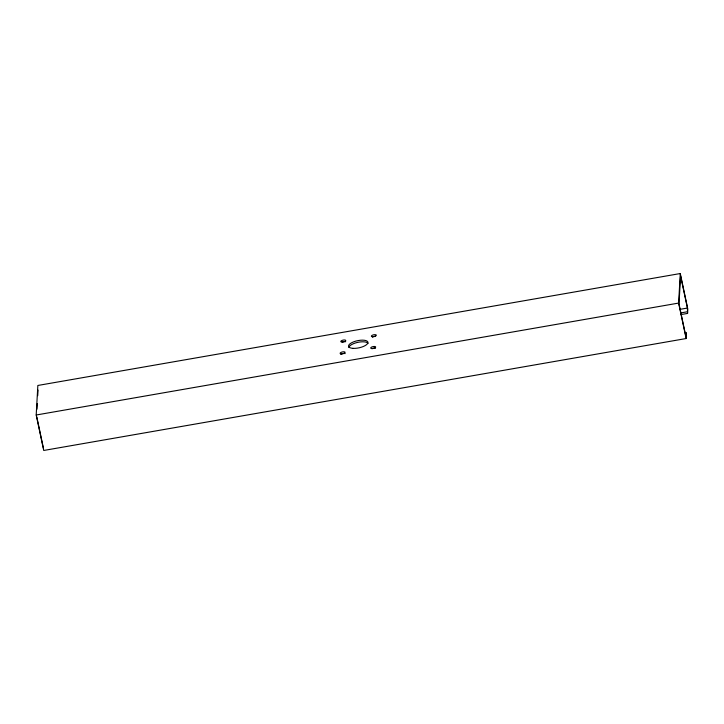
<?xml version="1.0" encoding="UTF-8"?>
<svg xmlns="http://www.w3.org/2000/svg" width="724" height="724" viewBox="0 0 724 724"><rect width="100%" height="100%" fill="white"/><g stroke="black" fill="none" stroke-linecap="round" stroke-linejoin="round"><path stroke-width="1.09" d="M687.556 313.429L687.42 308.044L680.578 275.853L679.003 304.026L685.836 336.226L686.053 332.47L686.397 334.108L686.153 338.533L43.73 450.464L36.2 415.006L37.847 385.467L680.27 273.536L687.8 308.994L687.556 313.429L680.868 314.587M36.96 409.196L37.277 403.558M37.72 395.666L38.037 390.028M686.153 338.533L678.623 303.075L680.27 273.536M36.2 415.006L678.623 303.075M679.619 309.401L687.42 308.044M680.524 312.958L687.203 311.8M36.815 417.024L43.422 448.147M342.171 342.081A2.534 0.932 -12 0 0 345.755 340.515A2.534 0.932 -12 0 0 341.891 340.488A2.534 0.932 -12 0 0 342.171 342.081A2.534 0.932 -12 0 1 345.683 341.755M348.877 347.502A9.901 3.647 -12 0 1 357.765 342.352A9.901 3.647 -12 0 1 368.073 343.375M340.832 354.371A2.534 0.932 -12 0 1 345.131 353.62M372.444 336.986A2.534 0.932 -12 0 1 375.439 336.28M372.009 348.678A2.534 0.932 -12 0 1 375.503 348.199M352.995 348.353A9.901 3.647 -12 0 0 367.937 342.678A9.901 3.647 -12 0 0 353.774 341.782A9.901 3.647 -12 0 0 352.995 348.353M372.634 336.751A2.534 0.932 -12 0 0 376.344 335.239A2.534 0.932 -12 0 0 372.607 335.112A2.534 0.932 -12 0 0 372.634 336.751M371.711 348.552A2.534 0.932 -12 0 0 375.666 347.176A2.534 0.932 -12 0 0 372.217 346.823A2.534 0.932 -12 0 0 371.711 348.552M341.321 353.891A2.534 0.932 -12 0 0 345.095 352.416A2.534 0.932 -12 0 0 341.411 352.226A2.534 0.932 -12 0 0 341.321 353.891"/></g></svg>
